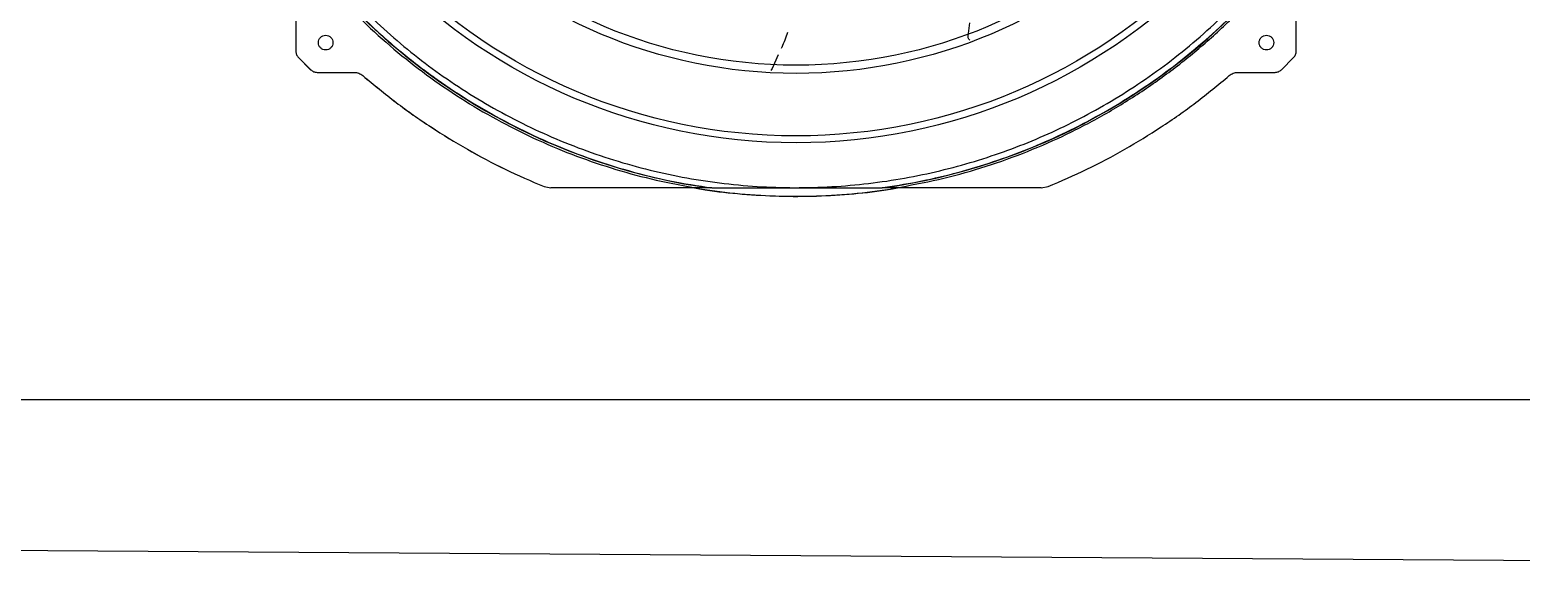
# Model space of a CAD drawing. Extents: x -24 to 296, y -58 to 147.
# Drawn here: x 103.64 to 129.76, y 19.57 to 29.07 of the extents above; entities that cross this region are included whole.
import ezdxf

# ---------------------------------------------------------------- set-up
doc = ezdxf.new("R2010")
doc.units = 0
doc.header["$MEASUREMENT"] = 0
doc.layers.get('0').update_dxf_attribs({"linetype": 'CONTINUOUS'})
doc.layers.add('0 Unit', color=7, linetype='CONTINUOUS')
doc.layers.add('RH01NO', color=7, linetype='CONTINUOUS')

msp = doc.modelspace()

# ---------------------------------------------------------------- linework, layer by layer
at = {"color": 7, "linetype": 'Continuous', "lineweight": 25}
for p, q in [((108.29836, 29.34311), (108.29836, 28.6935)), ((108.29914, 29.34311), (108.29914, 28.6935)), ((125.82301, 28.6935), (125.82301, 29.34311)), ((120.07869, 28.95708), (120.10435, 29.18943)), ((120.07815, 28.95708), (120.07869, 28.95708)), ((108.29914, 28.6935), (108.29836, 28.6935)), ((108.34526, 28.58216), (108.34448, 28.58216)), ((108.34448, 28.58216), (108.55782, 28.36882)), ((108.34526, 28.58216), (108.5586, 28.36882)), ((116.75041, 28.63055), (116.63999, 28.39107)), ((125.56355, 28.36882), (125.77689, 28.58216)), ((108.5586, 28.36882), (108.55782, 28.36882)), ((108.66994, 28.3227), (109.31955, 28.3227)), ((109.47359, 28.26556), (109.47281, 28.26556)), ((116.63999, 28.39107), (116.61717, 28.35336)), ((124.8026, 28.3227), (125.45221, 28.3227)), ((112.64677, 26.3208), (112.64599, 26.3208)), ((112.64599, 26.3208), (112.76548, 26.29725)), ((112.64677, 26.3208), (112.76626, 26.29725)), ((115.32299, 26.29725), (112.76626, 26.29725)), ((115.55851, 26.29725), (115.32299, 26.29725)), ((118.79918, 26.29725), (118.57232, 26.29725)), ((121.35589, 26.29725), (118.79918, 26.29725)), ((121.35589, 26.29725), (121.47537, 26.3208))]:
    msp.add_line(p, q, dxfattribs=at)
for centre, radius in [((117.06027, 37.08527), 9.99706), ((117.06027, 37.08465), 9.87436), ((117.06027, 37.08527), 8.78089), ((117.06027, 37.08465), 8.63615)]:
    msp.add_circle(centre, radius)
for centre, radius, start, end in [((117.06539, 37.08465), 10.89215, 277.952419, 82.047581), ((117.06542, 37.08461), 10.8921, 222.877714, 262.047685)]:
    msp.add_arc(centre, radius, start, end, dxfattribs=at)
for points, knots in [([(109.23498, 29.67323), (109.37751, 29.5275), (109.66466, 29.23391), (110.12951, 28.82273), (110.62209, 28.4322), (111.14336, 28.06741), (111.69139, 27.73023), (112.26412, 27.42362), (112.85892, 27.1501), (113.47241, 26.91205), (114.10158, 26.71121), (114.7431, 26.549), (115.39336, 26.42645), (116.04865, 26.34414), (116.70536, 26.30218), (117.36004, 26.30026), (118.0086, 26.33765), (118.64761, 26.41313), (119.27389, 26.52507), (119.88521, 26.67179), (120.47912, 26.85127), (121.05641, 27.06239), (121.62081, 27.30589), (122.17552, 27.58379), (122.72037, 27.89745), (123.25218, 28.24666), (123.76817, 28.63109), (124.2649, 29.04975), (124.73906, 29.50117), (125.18718, 29.98307), (125.60653, 30.4933), (125.99455, 31.0293), (126.34897, 31.58809), (126.66787, 32.16644), (126.9498, 32.76104), (127.19378, 33.36857), (127.39897, 33.98495), (127.56525, 34.60654), (127.69293, 35.2298), (127.78278, 35.85204), (127.83575, 36.47021), (127.85318, 37.08465), (127.83576, 37.69909), (127.78278, 38.31725), (127.69293, 38.93949), (127.56525, 39.56275), (127.39897, 40.18435), (127.19378, 40.80073), (126.94981, 41.40825), (126.66788, 42.00285), (126.34898, 42.58121), (125.99456, 43.14), (125.60653, 43.67599), (125.18719, 44.18622), (124.73908, 44.66812), (124.26491, 45.11955), (123.76817, 45.53821), (123.25219, 45.92265), (122.72039, 46.27184), (122.17554, 46.58551), (121.62082, 46.86342), (121.05642, 47.10692), (120.47913, 47.31803), (119.88523, 47.49751), (119.2739, 47.64423), (118.64762, 47.75618), (118.00861, 47.83165), (117.36005, 47.86905), (116.70538, 47.86713), (116.04866, 47.82517), (115.39337, 47.74286), (114.7431, 47.62031), (114.10159, 47.4581), (113.47242, 47.25726), (112.85893, 47.01922), (112.26412, 46.74569), (111.69139, 46.43908), (111.14337, 46.1019), (110.6221, 45.73712), (110.12952, 45.34658), (109.66467, 44.93541), (109.37752, 44.64181), (109.23498, 44.49608)], [0, 0, 0, 0, 0.01189592, 0.02396584, 0.03619649, 0.04857359, 0.06108194, 0.07373471, 0.0864717, 0.09927432, 0.11212355, 0.12500004, 0.13787625, 0.15072533, 0.16352795, 0.17626509, 0.18891813, 0.20142621, 0.21380317, 0.22603385, 0.23810393, 0.25000004, 0.2618959, 0.27396585, 0.28619652, 0.29857361, 0.31108196, 0.32373474, 0.33647171, 0.34927432, 0.36212355, 0.37500004, 0.38787624, 0.40072531, 0.41352793, 0.42626506, 0.4389181, 0.45142619, 0.46380314, 0.47603381, 0.48810388, 0.50000001, 0.51189586, 0.52396581, 0.53619649, 0.54857357, 0.56108191, 0.57373469, 0.58647168, 0.59927428, 0.6121235, 0.62499999, 0.63787621, 0.65072529, 0.66352791, 0.67626502, 0.68891805, 0.70142614, 0.71380312, 0.72603376, 0.73810387, 0.74999998, 0.76189582, 0.77396578, 0.78619645, 0.79857355, 0.81108188, 0.82373468, 0.83647168, 0.84927427, 0.86212351, 0.87499998, 0.88787621, 0.90072531, 0.91352792, 0.92626504, 0.93891808, 0.95142617, 0.96380314, 0.97603381, 0.98810396, 1, 1, 1, 1]), ([(118.54396, 26.29726), (118.75839, 26.33043), (119.18725, 26.39676), (119.82154, 26.54477), (120.44636, 26.72766), (121.059, 26.94829), (121.65741, 27.20492), (122.23941, 27.49689), (122.80293, 27.8231), (123.34596, 28.18239), (123.86655, 28.57348), (124.36285, 28.99497), (124.83308, 29.44536), (125.27557, 29.92303), (125.68873, 30.42629), (126.07109, 30.95332), (126.42129, 31.50226), (126.73806, 32.07114), (127.02029, 32.65793), (127.26696, 33.26052), (127.47719, 33.87678), (127.65023, 34.50449), (127.78546, 35.14143), (127.8824, 35.7853), (127.9407, 36.43381), (127.96016, 37.08465), (127.9407, 37.73549), (127.8824, 38.384), (127.78546, 39.02787), (127.65023, 39.6648), (127.47719, 40.29252), (127.26696, 40.90878), (127.02029, 41.51137), (126.73807, 42.09816), (126.42129, 42.66704), (126.0711, 43.21598), (125.68874, 43.74301), (125.27558, 44.24627), (124.83309, 44.72394), (124.36286, 45.17433), (123.86656, 45.59582), (123.34597, 45.98691), (122.80294, 46.3462), (122.23942, 46.67241), (121.65742, 46.96439), (121.05901, 47.22102), (120.44637, 47.44164), (119.82155, 47.62453), (119.18726, 47.77254), (118.7584, 47.83888), (118.54397, 47.87205)], [0, 0, 0, 0, 0.02083334, 0.04166665, 0.06250003, 0.08333335, 0.10416665, 0.125, 0.1458333, 0.16666668, 0.18749997, 0.20833336, 0.22916668, 0.25000001, 0.27083332, 0.29166664, 0.31250001, 0.33333334, 0.35416664, 0.37499996, 0.39583334, 0.41666666, 0.43749998, 0.4583333, 0.47916665, 0.5, 0.5208333, 0.54166664, 0.5625, 0.58333332, 0.60416664, 0.62499998, 0.64583333, 0.66666665, 0.68749999, 0.70833331, 0.72916664, 0.74999997, 0.77083333, 0.79166666, 0.81249999, 0.83333331, 0.85416669, 0.875, 0.89583335, 0.91666666, 0.9375, 0.95833334, 0.97916668, 1, 1, 1, 1]), ([(118.79918, 26.29725), (119.05203, 26.3433), (119.55775, 26.43539), (120.30159, 26.64089), (121.02992, 26.8945), (121.73834, 27.19985), (122.42353, 27.5541), (123.08203, 27.95585), (123.71058, 28.40299), (124.30604, 28.89335), (124.86545, 29.42445), (125.38603, 29.99367), (125.86519, 30.59817), (126.30054, 31.23494), (126.68992, 31.90082), (127.03139, 32.59249), (127.32326, 33.30652), (127.56406, 34.03934), (127.75261, 34.78731), (127.88796, 35.54672), (127.96944, 36.31377), (127.99664, 37.08466), (127.96944, 37.85556), (127.88796, 38.62261), (127.75261, 39.38201), (127.56406, 40.12999), (127.32325, 40.86281), (127.03139, 41.57683), (126.68991, 42.2685), (126.30053, 42.93438), (125.86518, 43.57116), (125.38602, 44.17565), (124.86544, 44.74487), (124.30602, 45.27598), (123.71056, 45.76632), (123.08202, 46.21347), (122.42352, 46.61522), (121.73832, 46.96947), (121.0299, 47.27481), (120.30157, 47.52842), (119.55773, 47.73393), (119.05202, 47.82601), (118.79916, 47.87206)], [0, 0, 0, 0, 0.02500002, 0.05000002, 0.07500002, 0.10000003, 0.12499999, 0.15000004, 0.17499999, 0.20000003, 0.22500003, 0.25, 0.27500001, 0.30000002, 0.325, 0.35000002, 0.375, 0.4, 0.42500002, 0.45000001, 0.47500003, 0.50000003, 0.52499999, 0.55000001, 0.57500001, 0.6, 0.62500003, 0.65, 0.67500002, 0.70000003, 0.72500002, 0.75000002, 0.77499999, 0.80000001, 0.825, 0.85000003, 0.87500003, 0.89999998, 0.92500001, 0.95, 0.975, 1, 1, 1, 1]), ([(109.0324, 29.67323), (109.20026, 29.49826), (109.53598, 29.14832), (110.08241, 28.66735), (110.6572, 28.2213), (111.26103, 27.81514), (111.89036, 27.44984), (112.54265, 27.12733), (113.2149, 26.84865), (113.90434, 26.61623), (114.6072, 26.42674), (115.08439, 26.34041), (115.32299, 26.29725)], [0, 0, 0, 0, 0.10000002, 0.20000004, 0.29999995, 0.40000005, 0.50000004, 0.60000016, 0.69999999, 0.80000004, 0.90000013, 1, 1, 1, 1]), ([(109.08895, 29.67323), (109.26201, 29.49422), (109.60813, 29.1362), (110.17243, 28.64588), (110.76646, 28.19274), (111.39082, 27.7821), (112.04168, 27.415), (112.71623, 27.0935), (113.41117, 26.8187), (114.12344, 26.59316), (114.84905, 26.41332), (115.34098, 26.33594), (115.58694, 26.29725)], [0, 0, 0, 0, 0.09999997, 0.19999998, 0.29999997, 0.39999998, 0.49999991, 0.59999995, 0.69999992, 0.80000001, 0.90000005, 1, 1, 1, 1]), ([(116.912, 29.02076), (116.88045, 28.93296), (116.84624, 28.83779), (116.80394, 28.74662), (116.80067, 28.73955)], [0, 0, 0, 0, 0.92249093, 1, 1, 1, 1]), ([(108.69267, 28.84436), (108.6946, 28.86112), (108.69845, 28.89466), (108.72808, 28.93731), (108.77043, 28.96581), (108.82079, 28.97581), (108.87116, 28.96581), (108.91351, 28.93731), (108.94314, 28.89466), (108.94699, 28.86112), (108.94892, 28.84436)], [0, 0, 0, 0, 0.12499905, 0.24999862, 0.37500023, 0.49999928, 0.62499977, 0.75000138, 0.87500095, 1, 1, 1, 1]), ([(108.94892, 28.84436), (108.94699, 28.82759), (108.94314, 28.79405), (108.91351, 28.7514), (108.87116, 28.7229), (108.82079, 28.71289), (108.77043, 28.7229), (108.72808, 28.7514), (108.69845, 28.79405), (108.6946, 28.82759), (108.69267, 28.84436)], [0, 0, 0, 0, 0.1250039, 0.25000256, 0.37499999, 0.50000072, 0.62500001, 0.74999744, 0.8749961, 1, 1, 1, 1]), ([(108.82001, 28.97248), (108.8368, 28.97055), (108.87038, 28.9667), (108.91273, 28.93707), (108.94236, 28.89472), (108.94621, 28.86114), (108.94814, 28.84436)], [0, 0, 0, 0, 0.25000062, 0.50000347, 0.75000226, 1, 1, 1, 1]), ([(108.94814, 28.84436), (108.94621, 28.82757), (108.94236, 28.79399), (108.91273, 28.75164), (108.87038, 28.72201), (108.8368, 28.71816), (108.82001, 28.71623)], [0, 0, 0, 0, 0.25000743, 0.5000044, 0.74999891, 1, 1, 1, 1]), ([(120.1076, 28.88644), (120.10607, 28.88722), (120.09721, 28.89178), (120.08524, 28.90649), (120.0759, 28.93073), (120.07738, 28.94797), (120.07815, 28.95708)], [0, 0, 0, 0, 0.06312289, 0.36614603, 0.66494162, 1, 1, 1, 1]), ([(120.10791, 28.88656), (120.10644, 28.88732), (120.09765, 28.89186), (120.08575, 28.90653), (120.07643, 28.93076), (120.07791, 28.94798), (120.07869, 28.95708)], [0, 0, 0, 0, 0.06106089, 0.36475521, 0.66423441, 1, 1, 1, 1]), ([(125.17323, 28.84436), (125.17516, 28.86112), (125.17901, 28.89466), (125.20863, 28.93731), (125.25099, 28.96581), (125.30135, 28.97582), (125.35172, 28.96581), (125.39407, 28.93731), (125.4237, 28.89466), (125.42755, 28.86112), (125.42948, 28.84436)], [0, 0, 0, 0, 0.12499913, 0.24999634, 0.37500168, 0.50000081, 0.62499994, 0.7500004, 0.87500087, 1, 1, 1, 1]), ([(125.42948, 28.84436), (125.42755, 28.82759), (125.4237, 28.79405), (125.39407, 28.7514), (125.35172, 28.7229), (125.30135, 28.71289), (125.25099, 28.7229), (125.20863, 28.7514), (125.17901, 28.79405), (125.17516, 28.82759), (125.17323, 28.84436)], [0, 0, 0, 0, 0.12500398, 0.25000353, 0.37499983, 0.49999919, 0.62499856, 0.74999973, 0.87499602, 1, 1, 1, 1]), ([(125.30057, 28.97248), (125.31736, 28.97055), (125.35094, 28.9667), (125.39329, 28.93707), (125.42292, 28.89472), (125.42677, 28.86114), (125.4287, 28.84436)], [0, 0, 0, 0, 0.24999867, 0.5, 0.75000133, 1, 1, 1, 1]), ([(125.4287, 28.84436), (125.42677, 28.82757), (125.42292, 28.79399), (125.39329, 28.75164), (125.35094, 28.72201), (125.31736, 28.71816), (125.30057, 28.71623)], [0, 0, 0, 0, 0.25000835, 0.50000787, 0.75000087, 1, 1, 1, 1]), ([(108.29914, 28.6935), (108.30136, 28.67268), (108.3058, 28.63104), (108.33211, 28.59845), (108.34526, 28.58216)], [0, 0, 0, 0, 0.50000942, 1, 1, 1, 1]), ([(125.77689, 28.58216), (125.79004, 28.59845), (125.81634, 28.63104), (125.82079, 28.67268), (125.82301, 28.6935)], [0, 0, 0, 0, 0.49999369, 1, 1, 1, 1]), ([(108.55782, 28.36882), (108.57411, 28.35567), (108.6067, 28.32936), (108.64834, 28.32492), (108.66916, 28.3227)], [0, 0, 0, 0, 0.49999518, 1, 1, 1, 1]), ([(108.5586, 28.36882), (108.57489, 28.35567), (108.60748, 28.32936), (108.64912, 28.32492), (108.66994, 28.3227)], [0, 0, 0, 0, 0.49999518, 1, 1, 1, 1]), ([(109.31877, 28.3227), (109.34701, 28.32009), (109.40348, 28.31487), (109.4497, 28.28199), (109.47281, 28.26556)], [0, 0, 0, 0, 0.49999604, 1, 1, 1, 1]), ([(109.31955, 28.3227), (109.34779, 28.32009), (109.40427, 28.31487), (109.45048, 28.28199), (109.47359, 28.26556)], [0, 0, 0, 0, 0.49999604, 1, 1, 1, 1]), ([(109.47281, 28.26556), (109.66472, 28.10656), (110.04856, 27.78856), (110.66155, 27.35947), (111.29905, 26.96876), (111.95963, 26.61732), (112.4172, 26.41964), (112.64599, 26.3208)], [0, 0, 0, 0, 0.20000015, 0.40000022, 0.60000002, 0.8000001, 1, 1, 1, 1]), ([(109.47359, 28.26556), (109.66551, 28.10656), (110.04934, 27.78856), (110.66233, 27.35947), (111.29983, 26.96876), (111.96041, 26.61732), (112.41798, 26.41964), (112.64677, 26.3208)], [0, 0, 0, 0, 0.20000015, 0.40000022, 0.60000002, 0.8000001, 1, 1, 1, 1]), ([(121.47538, 26.3208), (121.70416, 26.41964), (122.16174, 26.61732), (122.82231, 26.96876), (123.45982, 27.35947), (124.07281, 27.78856), (124.45664, 28.10656), (124.64856, 28.26556)], [0, 0, 0, 0, 0.1999999, 0.39999985, 0.59999953, 0.79999972, 1, 1, 1, 1]), ([(124.64856, 28.26556), (124.67167, 28.28199), (124.71788, 28.31487), (124.77436, 28.32009), (124.8026, 28.3227)], [0, 0, 0, 0, 0.49999898, 1, 1, 1, 1]), ([(125.45221, 28.3227), (125.47303, 28.32492), (125.51467, 28.32936), (125.54725, 28.35567), (125.56355, 28.36882)], [0, 0, 0, 0, 0.50001348, 1, 1, 1, 1]), ([(115.28373, 26.29725), (115.51922, 26.26303), (115.99021, 26.19458), (116.70332, 26.1504), (117.41726, 26.1504), (118.13037, 26.19458), (118.60136, 26.26303), (118.83686, 26.29725)], [0, 0, 0, 0, 0.20000003, 0.4, 0.6, 0.79999997, 1, 1, 1, 1]), ([(115.34382, 26.28965), (115.3853, 26.28209), (115.64069, 26.23555), (116.11601, 26.18744), (116.76711, 26.14806), (117.42003, 26.14992), (118.07081, 26.19379), (118.52563, 26.24136), (118.76069, 26.28523), (118.782, 26.28921)], [0, 0, 0, 0, 0.03662794, 0.22553482, 0.41444161, 0.60334842, 0.79225505, 0.98116195, 1, 1, 1, 1]), ([(115.58694, 26.29725), (115.58002, 26.29725), (115.57075, 26.29725), (115.56184, 26.29725), (115.55916, 26.29725), (115.55871, 26.29725), (115.55851, 26.29725)], [0, 0, 0, 0, 0.63349373, 0.84959588, 0.93051889, 1, 1, 1, 1]), ([(115.58694, 26.29725), (115.62869, 26.29725), (115.72461, 26.29725), (115.89106, 26.29725), (116.0491, 26.29725), (116.18966, 26.29725), (116.30329, 26.29725), (116.42817, 26.29725), (116.56799, 26.29725), (116.72143, 26.29725), (116.89705, 26.29725), (117.07599, 26.29725), (117.24413, 26.29725), (117.39049, 26.29725), (117.52007, 26.29725), (117.64326, 26.29725), (117.7548, 26.29725), (117.85952, 26.29725), (117.95566, 26.29725), (118.08628, 26.29725), (118.24077, 26.29725), (118.40733, 26.29725), (118.50321, 26.29725), (118.54396, 26.29725)], [0, 0, 0, 0, 0.04319606, 0.09922624, 0.16874904, 0.20342818, 0.24150389, 0.28375478, 0.32978961, 0.38297483, 0.43900081, 0.507486, 0.56402989, 0.60911889, 0.65557383, 0.69514671, 0.73376385, 0.76844518, 0.80111685, 0.83108344, 0.900692, 0.95778928, 1, 1, 1, 1]), ([(118.54396, 26.29725), (118.55087, 26.29725), (118.56014, 26.29725), (118.56903, 26.29725), (118.57171, 26.29725), (118.57213, 26.29725), (118.57232, 26.29725)], [0, 0, 0, 0, 0.63346325, 0.85052573, 0.931193, 1, 1, 1, 1])]:
    msp.add_open_spline(points, degree=3, knots=knots, dxfattribs=at)
at = {"layer": '0 Unit'}
msp.add_line((161.48834, 22.58475), (42.42584, 22.58475), dxfattribs=at)
at = {"layer": 'RH01NO'}
msp.add_line((42.42584, 20.35302), (161.48834, 19.56648), dxfattribs=at)

doc.saveas('drawing.dxf')
